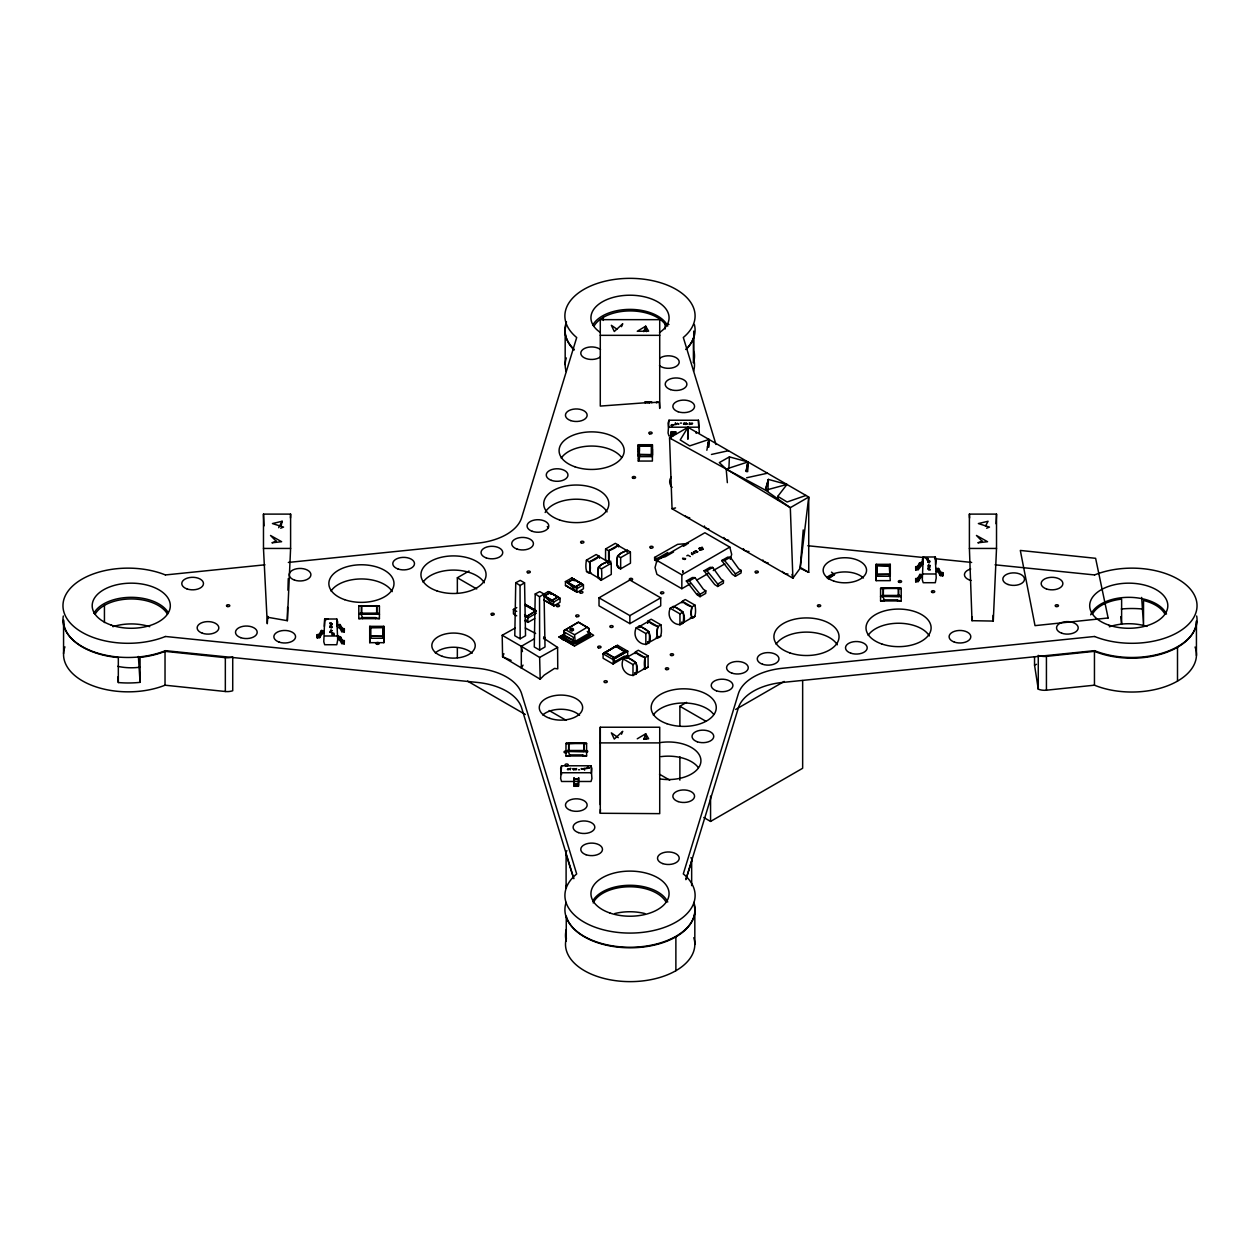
<?xml version="1.0" encoding="UTF-8"?>
<svg xmlns="http://www.w3.org/2000/svg" width="1260" height="1260" viewBox="0 0 1260 1260"><rect width="100%" height="100%" fill="white"/><g stroke="black" fill="none" stroke-linecap="round" stroke-linejoin="round"><path stroke-width="1.5" d="M317.189 637.119L317.189 634.646L319.095 634.378L321.394 630.488L323.694 630.772L321.836 631.433L319.757 635.119L319.741 637.607L317.268 637.954L317.189 637.119L319.142 636.804L321.41 632.977L321.394 630.488M344.311 631.165L344.311 628.693L342.342 628.378L340.09 624.535L337.806 624.598L339.46 625.291L341.759 629.181L341.743 631.654L344.232 632L344.311 631.165L342.389 630.898L340.106 627.023L340.09 624.535M369.731 642.679L369.731 626.346L370.818 626.834L370.818 636.867L369.731 638.253L383.843 638.253L382.757 636.867L382.757 626.834L383.843 626.346L383.843 642.679L369.731 642.679L369.731 626.346L383.843 626.346L383.843 630.772M376.709 614.219L376.709 605.713L361.51 606.076L361.51 613.856L376.709 614.219L376.709 605.713L361.51 606.076M568.685 743.4L568.685 751.196L583.884 751.543L583.884 743.053L568.685 743.4L583.884 743.053L583.884 751.543M572.985 768.71L574.544 768.663L573.048 769.025M574.481 645.655L559.141 636.977L565.535 633.339M582.797 755.984L582.797 754.913L569.772 754.913L567.614 750.487L565.976 751.543L586.593 751.543L584.971 750.487L567.614 750.487L567.614 751.543M561.582 765.781L560.653 778.523L561.551 781.483L591.019 781.483L591.916 778.538L591.003 765.781L561.582 765.781L560.653 768.742L561.566 774.506M600.28 804.715L600.28 727.225L659.72 727.225L659.72 813.645L600.28 813.267L600.28 727.225M639.371 450.891L639.371 445.205L638.3 444.717L638.3 461.05L652.397 461.05L652.397 444.717L638.3 444.717M652.397 455.427L652.397 449.143M672.903 435.944L668.981 435.944L668.068 432.983L668.997 420.226L698.434 420.241L698.749 427.613M686.952 423.848L685.456 424.415L687.047 424.21M876.157 580.655L876.157 564.322L890.269 564.322L890.269 576.23L876.157 576.23L876.157 580.655L890.269 580.655L889.182 564.827L890.269 564.322L890.269 574.308L876.157 574.654L876.157 565.535L890.269 565.882L876.157 565.535M883.292 588.357L883.292 596.137L898.49 596.5L898.49 587.995L883.292 588.357L898.49 587.995L898.49 596.5M915.689 581.049L915.689 578.576L917.611 578.308L919.894 574.418L922.194 574.702L920.336 575.363L918.241 581.553L915.768 581.884L915.689 581.049L917.658 580.734L919.91 576.907L919.894 574.418M942.811 575.096L942.811 572.638L940.858 572.323L938.59 568.465L936.306 568.528L937.96 569.221L940.259 573.095L940.244 575.584L942.732 575.946L942.811 575.096L940.905 574.828L938.606 570.953L938.59 568.465M341.743 643.561L341.759 641.072L337.869 636.127L337.869 639.403L339.664 639.859L341.743 643.561L344.232 643.907L344.311 640.6L342.389 640.316L340.42 636.741L337.869 636.127L337.869 639.403M574.15 786.272L574.024 777.924L574.15 786.272L578.434 786.272L578.623 777.735L578.434 786.272M671.249 437.299L671.265 431.692L675.707 431.818L675.549 433.834L671.249 433.818L671.265 431.692M699.347 432.999L698.434 420.241M915.689 569.142L915.689 566.669L917.595 566.417L919.595 562.81L922.147 562.165L922.131 564.842L918.241 569.63L915.768 569.992L919.579 565.315L919.595 562.81M918.241 569.63L918.256 567.142L922.147 562.165M344.311 643.072L342.405 642.82L340.42 636.741M584.813 769.813L583.726 768.537L584.908 768.395L583.585 768.836L584.498 769.797M586.42 560.149L589.381 561.881C593.428 575.473 583.49 577.458 586.42 560.149L596.153 554.526L599.162 556.227L599.587 557.786M610.895 561.267L608.643 562.007L605.524 560.117L605.603 548.966L615.321 543.344L618.345 545.044L618.755 546.604M623.259 658.948C616.486 675.549 643.577 683.613 636.001 662.855L628.567 657.925L626.22 657.216L623.259 658.948L632.992 664.571L635.764 662.681A24.271 14.018 0 0 0 626.787 657.452L635.638 652.349A24.271 14.018 0 0 0 644.537 657.484L644.915 658.145A24.271 14.018 -60 0 0 644.915 668.43L635.686 673.753A24.271 14.018 0 0 0 635.072 673.187M636.111 627.921C629.291 644.553 656.696 652.57 648.853 631.827L641.419 626.897L639.072 626.173L636.111 627.921L645.845 633.544L648.853 631.827M670.21 608.234C663.39 624.85 690.811 632.866 682.967 612.139L675.517 607.21L673.187 606.485L670.21 608.234L679.943 613.856L682.967 612.139M675.187 423.234L676.415 424.084L675.092 424.478L676.242 424.447M361.573 605.619L361.51 613.856L376.661 613.715M568.748 742.959L568.685 751.196L583.837 751.054M687.865 439.11L687.96 427.313L808.731 497.038L808.731 572.355L800.163 568.228L803.219 529.924M883.339 587.9L883.292 596.137L898.427 595.996M692.338 554.51L691.394 553.14M694.402 553.329L693.457 551.959M730.28 559.33L731.682 554.353L729.792 547.108L681.865 574.828L681.833 588.719L690.102 583.947M588.782 633.433L588.766 628.236L578.482 622.109L564.023 630.598L563.897 635.717L575.143 641.419L588.782 633.433L588.766 628.236L578.308 622.283L564.023 630.598L563.897 635.717M700.04 596.673L700.087 594.279L689.299 580.939L686.338 580.986L696.985 594.704L700.04 596.673L705.726 593.397L705.805 590.846L703.395 589.286L695 577.631L692.37 577.537L686.338 580.986M717.712 586.467L717.759 584.073L706.97 570.733L704.009 570.78L714.656 584.514L717.712 586.467L723.398 583.191L723.476 580.639L721.067 579.08L712.688 567.425L710.041 567.331L704.009 570.78M735.383 576.277L735.43 573.867L724.642 560.542L721.681 560.574L732.328 574.308L735.383 576.277L741.069 572.985L741.148 570.433L738.738 568.874L730.359 557.219L727.713 557.125L721.681 560.574M268.144 618.014L267.813 617.29L287.343 620.692L287.595 607.351M287.926 590.184L288.272 578.56M515.749 582.703L514.789 635.733L520.159 638.82L525.53 635.733L524.569 582.829L520.27 580.372L515.749 582.703L520.049 585.522L520.159 638.82M535.232 593.948L534.272 646.978L539.642 650.081L545.013 646.978L544.068 594.074L539.752 591.617L535.232 593.948L539.548 596.767L539.642 650.081M972.011 620.692L969.397 548.447L969.397 514.111L996.518 514.111L996.518 548.447L993.274 621.07L972.011 620.692L972.074 616.88M687.692 438.338L687.96 427.313L669.548 437.945L672.053 508.772L792.886 578.183L800.163 568.228L808.731 497.038L790.319 507.67L726.185 469.051L669.548 437.945M708.766 447.221L708.986 439.456L689.692 445.883L680.211 439.929L687.96 427.313L687.96 438.89M747.684 471.681L747.967 461.947L729.414 456.892L719.318 462.609L726.185 469.051L765.56 490.219L790.319 507.67L792.886 578.183L791.973 574.434M290.461 518.017L290.603 514.111L263.482 514.111L263.482 548.447L267.277 623.731L267.813 616.408L268.144 617.29M600.28 813.267L600.422 809.377M551.833 600.689L544.178 596.074L550.305 592.499L557.944 596.957L551.833 600.689L544.178 596.074L550.305 592.499M575.221 587.192L567.567 582.577L573.694 579.001L581.332 583.459L575.221 587.192L567.567 582.577L573.694 579.001M728.894 468.499L729.414 456.892M767.875 491.006L768.395 479.398L786.949 484.454L777.782 496.361L778.019 500.236M287.343 620.692L290.603 548.447L290.603 514.111M587.128 627.291L574.591 634.756L575.143 641.419M581.474 768.679C585.475 769.876 579.758 768.427 581.726 768.553M996.046 523.766L996.518 514.111M697.741 551.833L696.607 551.502L697.662 551.596M369.779 636.174L383.843 636.332L383.796 627.464L369.731 627.559L369.779 636.174L383.843 636.332M638.332 454.545L652.397 454.687L652.365 445.835L638.3 445.93L638.332 454.545L652.397 454.687M708.325 447.095L708.986 439.456L706.844 450.277M747.149 471.508L747.967 461.947L726.185 469.051L727.351 482.659M344.232 632L344.311 628.693M344.232 643.907L344.311 640.6M942.732 575.946L942.811 572.638M677.124 423.612L678.888 424.084L677.313 423.297M702.261 547.533C703.348 549.297 700.717 546.147 702.466 547.58M930.258 569.992L928.856 569.992M329.71 632.079L332.168 632.426L329.836 632.331M587.317 631.449L590.263 633.229L590.011 634.489L575.615 642.836L573.032 642.679L573.332 637.229L564.511 632.142L564.511 635.245L573.332 640.332M645.088 657.61L635.308 651.956L638.332 650.255L648.049 655.877L645.088 657.61L645.104 668.855L643.529 668.477A24.271 14.018 0 0 0 644.537 668.65L644.884 668.635M660.917 624.834L657.956 626.582C653.83 640.883 663.799 641.844 660.917 624.834L651.184 619.227L648.16 620.928L647.624 623.322M692.055 606.879C687.944 621.18 697.914 622.156 695.016 605.147L685.283 599.539L682.274 601.24L692.055 606.879L695.016 605.147M605.02 652.712L615.762 646.144L625.747 652.255L615.006 658.114L605.02 652.712L615.762 646.144L625.747 652.255M692.858 553.88L692.842 554.62M694.922 552.683L694.795 553.392M746.55 471.602L747.967 461.947L746.188 470.972M707.852 447.174L708.986 439.456L707.49 447.048M692.338 554.258L692.338 553.298M694.402 553.061L694.417 552.101M618.597 546.698A24.287 14.018 60 0 0 618.408 545.659L627.26 550.762A24.287 14.018 60 0 0 627.055 551.581M696.181 433.345L696.355 432.18M332.168 624.173L331.191 623.448M332.168 626.267L330.907 626.157M927.817 566.905L929.092 566.716M927.832 568.701L928.462 569.536M329.742 622.865L331.144 622.865M639.292 626.441L639.639 626.425A24.287 14.018 0 0 1 648.538 631.559L648.884 632.126A24.287 14.018 -60 0 1 648.916 642.505L657.767 637.56A24.287 14.018 -60 0 1 657.767 627.118L657.389 626.456A24.287 14.018 0 0 1 648.49 621.322L639.245 626.645A24.287 14.018 -60 0 1 639.45 627.464M673.344 606.863L682.526 601.571A24.287 14.018 0 0 0 691.488 606.769L691.898 607.288A24.287 14.018 -60 0 0 691.882 617.715L683.03 622.818A24.287 14.018 -60 0 0 683.03 612.533L682.652 611.872A24.287 14.018 0 0 0 673.738 606.737L673.36 606.958A24.287 14.018 -60 0 1 673.549 607.777M607.903 563.346L608.249 561.487L611.226 563.22L611.289 574.387L601.429 580.088L598.531 578.434L597.933 576.04L598.484 567.126L601.949 564.197L608.249 561.487M627.086 552.163L627.433 550.305L630.394 552.053L630.472 563.204L620.597 568.906C615.085 567.394 616.817 560.086 617.652 555.943L621.117 553.014L627.433 550.305M567.866 769.167L567.614 769.214M692.417 553.943L691.708 553.077M694.481 552.762L693.772 551.88M927.943 568.528L929.092 568.811M608.643 562.007L608.564 550.699L605.603 548.966M746.109 471.46L747.967 461.947M569.331 768.836L570.906 768.442L569.41 769.025M569.725 769.277C571.142 770.553 569.315 769.435 570.103 768.553M281.311 525.089L282.13 521.262L272.443 523.562L283.547 527.09L280.681 528.208M573.442 769.482L574.45 769.687L573.457 769.797M591.318 773.167L591.916 768.742L591.003 765.781M686.558 423.391L685.55 423.187L686.558 423.25M690.197 423.391L689.188 423.187L690.197 423.25M324.702 619.022L323.788 641.781L324.686 644.726L336.798 644.726L337.696 640.017L336.767 619.006L324.702 619.022L324.387 626.377M337.097 626.393L337.696 621.967L336.767 619.006M935.613 564.37L936.211 559.96L935.282 556.983L923.218 556.983L922.304 559.944L922.903 564.37M923.218 556.983L922.304 579.773L923.202 582.719L935.314 582.703L936.211 577.994L935.282 556.983M562.795 635.009L562.433 636.505L573.032 642.679M329.742 627.354L331.569 627.637L329.821 627.023M930.179 565.834L928.431 565.236L930.258 565.504M613.462 658.019L615.006 662.004L613.084 664.004L613.462 658.019L625.747 650.932L627.653 651.152L627.653 655.578L613.084 664.004L603.099 658.24L603.099 653.814L604.249 652.712L617.683 645.388L627.653 651.152L613.084 659.578L603.099 653.814L617.683 645.388L616.534 645.624M729.792 547.108L704.891 532.744L656.933 560.416L655.042 567.583L656.917 574.34L681.833 588.719M330.907 624.062L331.9 623.984L330.986 623.794M765.592 488.675L768.395 479.398L765.56 490.219L786.949 484.454M686.164 878.692L738.36 707.931A54.4 31.405 0 0 1 782.476 682.447L1094.515 650.664M668.997 420.226L668.068 423.202L668.682 427.613M694.969 551.297L696.37 550.998L695.142 551.045M685.865 879.669L691.661 861.178A10.852 6.268 0 0 0 690.968 857.619M643.828 331.663L645.703 326.198L648.648 331.175L637.276 331.254L645.703 326.198L646.364 331.616M643.828 739.226L645.703 733.777L648.648 738.754L643.671 739.226M621.495 326.671L622.739 323.741L614.297 331.506L611.352 325.3L616.88 329.143M651.719 402.601L656.933 402.255M621.495 734.233L622.723 731.304L614.297 739.069L611.352 732.863L618.266 737.667M599.398 577.458A24.287 14.018 0 0 0 598.799 578.041L598.405 577.804A24.287 14.018 60 0 1 598.405 567.535L598.799 566.858A24.287 14.018 0 0 1 607.698 561.724L608.092 561.85A24.287 14.018 60 0 0 607.887 562.763M503.937 653.751L502.583 656.728L540.178 679.203L544.257 675.077L554.542 668.399L557.755 668.871L557.597 647.419L543.517 638.096M329.884 623.794L330.277 623.7M329.884 625.889L330.277 625.795M638.3 461.05L639.371 458.845L639.371 445.205L638.3 445.205M930.116 567.158L929.722 567.063M930.116 569.252L929.722 569.173M278.68 527.704L282.13 521.262M985.478 526.097L988.061 521.262L978.374 523.562L989.478 527.09L986.611 528.208M523.042 665.122L521.309 668.194L521.309 646.317L502.204 635.276L515.261 628M692.181 423.88L692.386 423.659M331.805 630.52C327.899 632.331 333.995 630.646 330.498 630.205L331.868 630.583M929.187 561.613C931.55 561.298 925.423 562.291 929.502 562.669L928.132 562.275M319.741 637.607L322.04 633.717L321.836 631.433M918.241 581.553L920.54 577.647L920.336 575.363M682.4 601.555L682.211 601.839A24.287 14.018 -60 0 0 682.006 602.894M690.59 424.242L689.094 424.415L690.653 423.911M334.199 634.442L331.916 634.615L333.916 633.213L332.057 633.496L334.199 634.442L333.364 635.182M925.801 558.416L928.084 559.141L927.47 560.196C925.139 560.212 930.573 557.849 926.635 558.574M638.3 455.238L639.371 455.238L638.3 456.608L652.397 456.608L651.31 455.238L651.31 445.205L652.397 444.717M876.157 576.23L877.244 574.844L877.244 564.827L876.157 564.322L876.157 568.748M567.158 581.884L576.371 587.192L577.301 592.326L583.427 588.782L583.427 584.892L571.615 578.072L565.472 581.616L565.472 585.506L577.301 592.326L567.158 581.884L565.472 581.616L577.301 588.436L583.427 584.892L571.615 578.072L574.292 580.813M515.372 609.304L514.6 610.187L515.372 609.304L513.45 609.525L513.45 613.951L516.694 615.825M684.983 559.424C679.455 557.188 684.904 558.889 684.668 559.487M617.699 567.142L620.676 568.874L620.66 557.66L630.394 552.053M330.986 625.889L331.191 625.763M657.295 402.208L656.24 402.791L657.767 401.909M613.084 659.578L614.234 658.46M928.431 561.74L929.896 561.724M599.398 577.631C602.327 586.357 601.87 571.819 601.492 568.843L611.226 563.22M617.715 567.252L618.581 566.449M684.432 423.124C682.92 424.762 685.33 423.423 683.865 423.092M575.568 769.734L576.608 768.726L576.135 769.781M683.755 424.132L684.684 423.691L683.503 424.037M599.162 556.227L589.381 561.881M618.345 545.044L608.564 550.699M671.06 425.612L672.053 424.777C678.085 425.659 668.099 423.36 672.541 425.88L671.58 425.644M588.94 768.143L586.105 768.616C584.231 767.261 591.428 769.277 587.459 766.994L588.94 768.143L588.42 767.214M648.286 621.243L648.097 621.542A24.287 14.018 -60 0 0 647.908 622.582M635.434 652.286L635.245 652.57A24.271 14.018 -60 0 0 635.056 653.609M635.875 673.832L636.064 673.533A24.271 14.018 -60 0 0 636.064 663.264L635.875 662.917M618.093 545.375L618.03 545.438A24.287 14.018 0 0 1 609.115 550.573L608.737 551.234A24.287 14.018 60 0 1 608.737 561.519L609.115 561.74A24.287 14.018 0 0 0 610.123 561.393M635.938 674.147L634.567 672.903M828.245 578.907L834.577 574.497L831.49 572.135M358.801 614.219L360.439 613.148L377.795 613.148L379.418 614.219L358.801 614.219L360.439 613.777M880.582 596.5L882.205 595.429L899.561 595.429L901.199 596.5L880.582 596.5L882.205 596.059M645.01 668.918L648.112 667.044L648.049 655.877M660.98 636.016L657.972 637.812L656.397 637.45M695.079 616.329L692.087 618.124L690.496 617.762M645.104 668.855L648.112 667.044M700.087 594.279L705.805 590.846M717.759 584.073L723.476 580.639M735.43 573.867L741.148 570.433M637.261 738.817L645.703 733.777L646.364 739.179M520.049 585.522L524.569 582.829M539.548 596.767L544.068 594.074M625.669 651.782L615.006 658.114L605.083 652.223M689.299 580.939L695 577.631M706.97 570.733L712.688 567.425M724.642 560.542L730.359 557.219M457.349 593.365L457.349 577.773L469.066 571M516.694 611.384L513.45 609.525L516.773 607.603M543.627 594.232L548.226 591.57L550.903 594.326M549.533 592.058L560.038 598.39L560.038 602.296L553.912 605.84L543.769 599.981M572.922 578.56L571.615 578.072M589.381 573.127L586.341 571.284M608.548 561.944L605.524 560.117M544.163 600.201L553.912 605.84L552.983 600.689L543.769 595.381L553.912 605.84M567.551 586.703L577.301 592.326M552.605 600.91L553.912 601.933L560.038 598.39L558.747 597.366M575.993 587.412L577.301 588.436M524.585 614.612L527.641 616.392L526.885 617.274L527.641 616.392L528.034 622.361L524.79 620.503M524.79 616.061L528.034 617.935L536.351 613.132M525.341 620.818L526.113 619.936M534.681 618.534L528.034 622.361L526.113 620.377M688.401 543.422L677.596 544.367L654.601 557.424L654.68 560.07L667.816 552.478M599.02 597.823L629.874 580.01L660.712 597.823L660.712 605.824L629.874 623.637L599.02 605.824L599.02 597.823L629.874 615.62L660.712 597.823M522.459 651.562L521.309 646.317L534.145 638.914M686.826 555.802L687.944 555.156L690.338 556.542M699.93 549.943C701.993 548.809 699.142 550.951 699.52 548.698L699.773 549.313M702.04 549.785L703.222 549.108L700.828 547.722M563.74 635.024L559.141 636.977L560.668 637.686L563.362 636.127M696.717 580.12L708.309 573.426M713.27 570.559L724.846 563.866M615.006 661.563L624.204 656.255L624.976 657.137M679.88 725.697L679.88 706.246L686.574 702.371M735.683 709.459L784.224 681.44M703.773 817.504L710.561 821.425L802.651 768.269L802.651 680.542M673.58 551.959L665.343 556.699L657.027 558.7L654.601 557.424M683.456 546.273L686.747 544.367M827.851 578.293L834.577 574.497M575.206 586.892L581.332 583.459L573.694 579.222M551.833 600.406L557.944 596.957L550.305 592.72M521.309 646.317L539.642 657.437L557.597 647.419M676.163 424.384L675.502 423.077M696.654 552.463L696.969 552.321M657.767 402.601L659.311 401.909L659.72 408.429L659.72 319.662L600.28 319.662L600.28 406.082L644.947 402.791L644.947 401.909L645.277 402.791L647.719 401.909L648.049 402.791L650.128 402.791L649.12 402.664L650.128 401.909L649.53 402.554L651.136 401.909L651.719 402.791L651.719 401.909M638.3 445.646L639.371 445.205M638.3 455.679L639.371 455.238M369.731 627.291L370.818 626.834L369.731 626.834M369.731 637.308L370.818 636.867L369.731 636.867M876.157 565.267L877.244 564.827L876.157 564.827M691.74 617.951L691.488 617.935A24.287 14.018 0 0 1 690.496 617.589M657.736 637.607L657.389 637.623A24.287 14.018 0 0 1 656.397 637.276M805.975 495.448L787.091 502L777.782 496.361M603.099 653.814L605.02 653.152L604.249 652.712M624.204 656.696L627.653 655.578M322.04 633.717L323.694 633.245L321.41 632.977M920.54 577.647L922.194 577.174L919.91 576.907M565.976 751.543L567.614 751.102M672.053 508.772L675.549 507.922M711.459 454.451L728.485 450.702M746.644 477.776L767.45 473.209M626.503 651.373L625.747 650.932L627.653 651.152M919.579 565.315L922.131 564.842L922.131 562.984M340.106 627.023L337.806 627.433L339.664 627.952L341.743 631.654M938.606 570.953L936.306 571.363L938.164 571.883L940.244 575.584M358.801 618.644L379.418 618.644L379.418 606.076L358.801 606.076L358.801 618.644L362.596 618.014M880.582 600.926L901.199 600.926L901.199 588.357L880.582 588.357L880.582 600.926L884.378 600.295M565.976 755.984L586.593 755.984L586.593 743.4L565.976 743.4L565.976 755.984L569.772 755.354M671.249 432.526L675.707 431.818L675.549 433.724L671.265 434.038M915.768 569.992L915.768 567.52L918.256 567.142M317.268 637.954L317.268 635.497L319.757 635.119M915.768 581.884L915.768 579.427L918.256 579.049M1039.736 655.83A10.852 6.268 0 0 0 1046.43 656.365L1094.452 651.341A64.669 37.328 0 0 0 1161.515 654.019A64.669 37.328 0 0 0 1196.449 620.865M1034.539 656.665L1034.539 665.122L1038.272 689.173A10.852 6.268 0 0 0 1046.43 690.197L1094.452 685.188A64.669 37.328 0 0 0 1167.264 685.913A64.669 37.328 0 0 0 1195.078 647.041M165.485 574.938L264.947 564.811M288.351 562.433L477.524 543.154A54.4 31.405 0 0 0 521.64 517.687L576.702 337.538A65.095 37.579 0 0 1 586.735 287.847A65.095 37.579 0 0 1 673.265 287.847A65.095 37.579 0 0 1 683.314 337.475L715.995 444.497M1094.515 636.489L782.476 668.273A54.4 31.405 0 0 0 738.36 693.74L683.298 873.904A65.095 37.579 0 0 1 673.265 923.58A65.095 37.579 0 0 1 586.735 923.58A65.095 37.579 0 0 1 576.686 873.952L521.64 693.74A54.4 31.405 0 0 0 477.524 668.273L165.485 636.489M648.049 401.909L645.277 401.909M574.15 779.578L578.434 779.263M568.37 769.781L567.409 769.561L568.37 768.978M684.794 558.448L685.629 558.826L682.762 558.574M574.15 784.098L578.434 784.035M561.566 772.774L591.003 772.726M574.135 778.9L578.45 778.885M600.28 335.333L659.72 335.333M645.277 402.791L647.719 402.791L647.719 401.909M680.353 423.092L681.518 423.092M691.63 423.092L692.591 423.313L691.63 423.895M668.997 427.219L698.418 427.187M652.397 445.205L651.31 445.205L652.397 445.646M638.3 451.332L639.371 451.332L638.3 449.143M652.397 455.238L651.31 455.238L652.397 455.679M638.3 458.845L639.371 458.845M263.482 548.447L290.603 548.447M969.397 548.447L996.518 548.447M890.269 564.827L889.182 564.827L890.269 565.267M882.205 596.5L882.205 595.429L884.378 599.855L897.403 599.855L897.403 600.926M360.439 614.219L360.439 613.148L362.596 617.573L375.622 617.573L375.622 618.644M383.843 626.834L382.757 626.834L383.843 627.291M600.28 742.896L659.72 742.896M578.482 769.781L579.647 769.781M324.718 635.985L336.782 636.001M574.135 784.476L578.45 784.476M574.15 785.468L578.419 785.484M923.233 573.962L935.298 573.993M928.462 567.126L928.903 567.173M928.462 569.221L928.903 569.284M876.204 574.15L890.269 574.308L890.221 565.441M638.3 445.93L652.365 445.835M369.731 627.559L383.796 627.464M593.995 326.183A37.973 21.924 0 0 1 628.425 310.936A37.973 21.924 0 0 1 665.154 324.277L668.966 324.418M598.595 578.104L589.948 572.922A24.287 14.018 0 0 0 590.94 572.576M807.833 545.737L924.84 557.66M934.589 558.652L971.649 562.433M995.053 564.811L1094.515 574.938M165.485 650.664L477.524 682.447A54.4 31.405 0 0 1 521.64 707.931L573.835 878.692M117.715 677.045L118.33 682.542A64.669 37.328 0 0 0 140.065 682.353L140.065 657.373A64.669 37.328 0 0 0 165.029 651.357L225.335 657.657A10.852 6.268 0 0 0 232.265 657.058M64.921 646.868A64.669 37.328 0 0 0 92.468 685.613A64.669 37.328 0 0 0 165.029 685.204L225.335 691.504A10.852 6.268 0 0 0 232.722 690.748L232.722 656.901M882.205 588.53L880.582 588.357L901.199 588.357L899.561 588.53M360.439 606.249L358.801 606.076L379.418 606.076L377.795 606.249M567.614 743.589L565.976 743.4L586.593 743.4L584.971 743.589M341.759 629.181L344.232 629.543M940.259 573.095L942.732 573.473M341.759 641.072L344.232 641.434M897.403 600.295L901.199 600.926M375.622 618.014L379.418 618.644M582.797 755.354L586.593 755.984M513.45 609.525L514.6 609.745M608.044 561.74L598.988 556.526A24.287 14.018 0 0 1 589.948 561.755L589.554 562.417A24.287 14.018 60 0 1 589.554 572.702L589.696 572.938M928.037 561.204L929.644 560.59L927.895 560.968M682.873 558.621L685.377 558.605M337.853 638.552L340.405 639.23M899.561 596.059L901.199 596.5M377.795 613.777L379.418 614.219M584.971 751.102L586.593 751.543M331.537 623.511L332.057 624.346M627.228 550.557L626.866 550.541A24.287 14.018 0 0 0 617.967 555.692L617.589 556.353A24.287 14.018 60 0 0 617.589 566.638L617.967 566.858A24.287 14.018 0 0 1 618.581 566.275M565.472 581.616L566.779 582.104M565.472 585.506L567.929 586.483M657.956 626.582L648.16 620.928M890.269 575.284L889.182 574.844L890.269 576.23M383.843 637.308L382.757 636.867L383.843 636.867L383.843 642.679M511.119 660.366L502.583 656.728L502.204 635.276M583.427 584.892L582.136 583.868M588.798 632.504L590.263 633.229M654.68 560.07L657.72 561.613M525.31 628.015L535.626 633.481M565.267 629.591L574.591 634.756M617.652 555.943L620.66 557.66M598.484 567.126L601.492 568.843M800.226 567.441L808.731 572.355M700.182 547.753L702.859 549.313M656.933 560.416L681.865 574.828M548.226 591.57L560.038 598.39M543.769 596.09L553.912 601.933M525.042 604.69L536.382 611.242M525.341 605.32L536.083 611.51M457.349 577.773L476.737 588.956M679.88 706.246L705.726 721.161M549.155 710.514L566.134 720.31M659.5 774.223L669.69 780.097M467.555 681.124L525.326 714.483M559.141 636.977L574.481 646.065L593.665 635.292L587.522 631.606M682.715 623.101L682.652 623.038A24.287 14.018 0 0 0 682.038 622.471M648.616 642.789L648.538 642.742A24.287 14.018 0 0 0 647.923 642.159M599.051 556.542L599.224 556.841A24.287 14.018 60 0 1 599.429 557.881M681.518 622.188L682.904 623.432M647.419 641.891L648.805 643.135M560.668 637.686L563.362 640.111M526.885 616.833L528.034 617.935M566.921 850.658A10.852 6.268 0 0 0 566.102 854.39L573.552 878.22M673.187 606.485L673.391 607.682M639.072 626.173L639.292 627.37M626.22 657.216L626.441 658.397M626.393 657.594L626.393 657.673A24.271 14.018 -60 0 1 626.598 658.492M1141.67 597.413L1143.529 625.448L1143.529 600.469A37.973 21.924 0 0 1 1164.901 614.014M1120.786 616.612L1121.62 624.094L1121.62 599.114A37.973 21.924 0 0 0 1092.514 614.014M140.065 682.353L138.38 656.46M920.336 563.472L920.54 565.74M915.689 578.576L915.768 579.427M317.189 634.646L317.268 635.497M915.689 566.669L915.768 567.52M937.96 569.221L938.164 571.883M339.46 625.291L339.664 627.952M339.46 637.198L339.664 639.859M969.397 514.111L969.586 518.017M263.482 514.111L264.002 525.892M993.053 615.384L993.274 621.07M539.642 657.437L540.178 679.203M917.611 578.308L917.658 580.734M319.095 634.378L319.142 636.804M940.858 572.323L940.905 574.828M342.342 628.378L342.389 630.898M917.595 566.417L917.611 568.859M342.389 640.316L342.405 642.82M671.249 433.818L671.265 438.574M679.943 613.856L679.959 625.054M645.845 633.544L645.845 644.742M632.992 664.571L632.992 675.769M1196.433 621.7L1196.433 655.531M1177.502 647.262L1177.502 681.093M1094.452 651.341L1094.452 685.188M1046.43 656.365L1046.43 690.197M1038.272 655.326L1038.272 689.173M899.561 595.429L899.561 596.5M884.378 599.855L884.378 600.926M710.561 796.084L710.561 821.425M694.827 910.649L694.827 944.48M693.74 331.112L693.74 350.327A64.669 37.328 0 0 1 693.409 362.88L693.409 337.9A64.669 37.328 0 0 1 686.464 349.083M691.661 861.178L691.661 885.622M679.88 756.803L679.88 780.145M675.88 936.857L675.88 970.704M665.154 324.277L665.154 328.97M629.874 615.62L629.874 623.637M603.319 317.331L603.319 320.45M584.971 750.487L584.971 751.543M569.772 754.913L569.772 755.984M566.102 854.39L566.102 888.237A10.852 6.268 0 0 1 566.921 884.504M565.173 330.876L565.173 364.723M457.349 647.939L457.349 657.688M377.795 613.148L377.795 614.219M362.596 617.573L362.596 618.644M225.335 657.657L225.335 691.504M165.029 651.357L165.029 685.204M118.33 682.542L118.33 657.562A64.669 37.328 0 0 1 63.551 620.676M104.438 605.367L104.438 622.534M63.567 619.841L63.567 653.672M95.099 614.219A37.973 21.924 0 0 1 131.292 598.941A37.973 21.924 0 0 1 167.486 614.219M139.844 667.217A37.973 21.924 0 0 1 117.731 666.335M112.864 626.677A37.973 21.924 0 0 1 149.72 626.677M694.165 361.116A64.669 37.328 0 0 1 693.567 371.227M566.197 371.495A64.669 37.328 0 0 1 566.307 357.95M574.087 349.981A64.669 37.328 0 0 1 566.307 324.103M693.803 937.708A64.669 37.328 0 0 1 630.409 981.635A64.669 37.328 0 0 1 566.433 937.975M693.803 903.861A64.669 37.328 0 0 1 640.82 947.284A64.669 37.328 0 0 1 566.26 916.178L566.26 941.157A64.669 37.328 0 0 1 566.354 929.376M614.738 913.547A37.973 21.924 0 0 1 644.899 913.547M593.177 902.916A37.973 21.924 0 0 1 629.024 886.772A37.973 21.924 0 0 1 666.005 902.034M1034.539 665.122A10.852 6.268 0 0 1 1036.492 664.335M1109.335 626.787A37.973 21.924 0 0 1 1146.947 626.409M1121.274 609.005A64.669 37.328 0 0 1 1141.67 608.942M563.362 635.465A3.26 1.874 0 0 0 563.362 638.127L572.182 643.214A3.26 1.874 0 0 0 576.781 643.214L589.444 635.906A3.26 1.874 0 0 0 589.444 633.245M694.355 324.45A65.095 37.579 0 0 1 685.771 349.461M574.229 349.461A65.095 37.579 0 0 1 566.48 321.883M1094.609 574.938A65.095 37.579 0 0 1 1180.573 580.734A65.095 37.579 0 0 1 1180.573 630.693A65.095 37.579 0 0 1 1094.609 636.505M1196.685 615.998A65.095 37.579 0 0 1 1164.964 652.286A65.095 37.579 0 0 1 1094.609 650.68M693.851 902.396A65.095 37.579 0 0 1 630 947.268A65.095 37.579 0 0 1 566.149 902.396M165.391 636.505A65.095 37.579 0 0 1 79.427 630.693A65.095 37.579 0 0 1 79.427 580.734A65.095 37.579 0 0 1 165.391 574.938M165.391 650.68A65.095 37.579 0 0 1 95.035 652.286A65.095 37.579 0 0 1 63.315 615.998M599.634 331.963A39.06 22.554 0 0 1 603.697 301.093A39.06 22.554 0 0 1 657.295 301.628A39.06 22.554 0 0 1 659.484 332.561M592.641 325.348A39.06 22.554 0 0 1 630.677 309.393A39.06 22.554 0 0 1 667.737 326.104M93.886 613.305A39.06 22.554 0 0 1 130.567 597.334A39.06 22.554 0 0 1 168.178 612.549M600.295 356.974A10.852 6.268 0 0 1 584.231 357.777A10.852 6.268 0 0 1 584.514 348.469A10.852 6.268 0 0 1 600.516 349.603M659.705 358.297A10.852 6.268 0 0 1 675.769 357.478A10.852 6.268 0 0 1 675.486 366.786A10.852 6.268 0 0 1 659.484 365.652M561.235 458.105A32.555 18.79 0 0 1 591.066 446.056A32.555 18.79 0 0 1 621.605 457.49M331.049 591.003A32.555 18.79 0 0 1 362.014 578.954A32.555 18.79 0 0 1 392.222 591.617M325.726 620.44A1.654 0.961 0 0 1 325.93 619.022A1.654 0.961 0 0 1 328.356 619.29M548.384 527.688A32.555 18.79 0 0 1 547.281 526.538M545.155 512.505A32.555 18.79 0 0 1 575.726 499.212A32.555 18.79 0 0 1 607.068 511.875M423.124 582.151A32.555 18.79 0 0 1 454.088 570.087A32.555 18.79 0 0 1 484.297 582.766M672.053 487.368A21.703 12.537 0 0 1 671.123 477.178M435.314 652.932A21.703 12.537 0 0 1 472.122 653.31M689.74 517.75A5.528 3.197 0 0 1 685.487 516.017M708.845 528.964A5.528 3.197 0 0 1 704.387 525.987M543.706 636.867A1.654 0.961 0 0 1 543.643 638.71M728.721 540.241A5.528 3.197 0 0 1 723.901 537.469M748.991 551.518A5.528 3.197 0 0 1 743.4 548.714M699.568 594.83A1.654 0.961 0 0 1 697.552 593.744M768.08 562.779A5.528 3.197 0 0 1 762.883 559.976M542.745 714.956A21.703 12.537 0 0 1 579.537 715.333M787.957 574.024A5.528 3.197 0 0 1 782.428 571.442M826.654 577.631A21.703 12.537 0 0 1 863.447 577.994M776.097 644.159A32.555 18.79 0 0 1 807.046 632.11A32.555 18.79 0 0 1 837.27 644.789M653.326 715.05A32.555 18.79 0 0 1 683.14 702.985A32.555 18.79 0 0 1 713.68 714.436M566.386 752.866A1.654 0.961 0 0 1 564.023 752.015A1.654 0.961 0 0 1 566.323 751.117M586.577 750.503A1.654 0.961 0 0 1 586.514 752.362M868.172 635.308A32.555 18.79 0 0 1 899.136 623.243A32.555 18.79 0 0 1 929.344 635.922M661.043 742.455A32.555 18.79 0 0 1 700.922 761.103A32.555 18.79 0 0 1 659.941 778.916M661.043 756.63A32.555 18.79 0 0 1 698.339 767.608M971.05 580.466A10.852 6.268 0 0 1 964.436 574.812A10.852 6.268 0 0 1 970.704 569.032M1090.688 614.817A39.06 22.554 0 0 1 1128.078 597.334A39.06 22.554 0 0 1 1166.492 614.061M592.641 901.246A39.06 22.554 0 0 1 630.677 885.292A39.06 22.554 0 0 1 667.737 902.003M525.357 604.438L536.083 610.722L526.113 616.833L536.083 610.722L525.357 604.438M682.967 571.347L682.826 572.56C682.794 573.08 682.432 569.284 682.967 571.347M576.34 768.553L575.316 769.183L576.34 768.631M701.521 549.029L699.363 548.226L701.521 549.029M571.646 629.118L570.024 630.236L571.961 631.165L573.568 630.063L571.646 629.118M701.096 549.612L699.851 550.337L701.096 549.707M877.244 574.844L876.157 575.284L877.244 574.844M276.239 541.28L271.94 542.792L281.626 541.706L270.522 535.469L276.239 541.28M982.17 541.28L977.87 542.792L987.556 541.706L976.453 535.469L982.17 541.28M331.868 627.48L330.797 626.881L331.868 627.48M1108.123 617.983L1035.011 625.637L1020.317 550.447L1095.617 558.306L1108.123 617.983M928.258 565.394L929.203 565.976L928.352 565.409M700.796 549.439L699.001 548.431L700.796 549.533M570.985 630.079A1.622 0.945 0 0 0 573.426 629.26A1.622 0.945 0 0 0 570.985 628.441A1.622 0.945 0 0 0 570.985 630.079M111.132 625.054A39.06 22.554 0 0 0 170.305 606.107A39.06 22.554 0 0 0 112.313 585.995A39.06 22.554 0 0 0 111.132 625.054M187.047 588.94A10.852 6.268 0 0 0 203.474 583.679A10.852 6.268 0 0 0 187.362 578.088A10.852 6.268 0 0 0 187.047 588.94M227.273 606.501A1.654 0.961 0 0 0 229.792 605.698A1.654 0.961 0 0 0 227.335 604.847A1.654 0.961 0 0 0 227.273 606.501M570.701 420.588A10.852 6.268 0 0 0 587.144 415.327A10.852 6.268 0 0 0 571.032 409.736A10.852 6.268 0 0 0 570.701 420.588M202.387 633.229A10.852 6.268 0 0 0 218.831 627.968A10.852 6.268 0 0 0 202.718 622.393A10.852 6.268 0 0 0 202.387 633.229M294.462 580.072A10.852 6.268 0 0 0 310.905 574.812A10.852 6.268 0 0 0 294.793 569.221A10.852 6.268 0 0 0 294.462 580.072M670.446 389.576A10.852 6.268 0 0 0 686.889 384.316A10.852 6.268 0 0 0 670.777 378.74A10.852 6.268 0 0 0 670.446 389.576M574.875 466.767A32.555 18.79 0 0 0 624.188 450.985A32.555 18.79 0 0 0 575.851 434.227A32.555 18.79 0 0 0 574.875 466.767M344.673 599.681A32.555 18.79 0 0 0 393.986 583.9A32.555 18.79 0 0 0 345.649 567.126A32.555 18.79 0 0 0 344.673 599.681M240.755 637.67A10.852 6.268 0 0 0 257.197 632.41A10.852 6.268 0 0 0 241.085 626.818A10.852 6.268 0 0 0 240.755 637.67M551.518 480.406A10.852 6.268 0 0 0 567.961 475.13A10.852 6.268 0 0 0 551.848 469.555A10.852 6.268 0 0 0 551.518 480.406M398.05 569A10.852 6.268 0 0 0 414.493 563.74A10.852 6.268 0 0 0 398.38 558.149A10.852 6.268 0 0 0 398.05 569M678.116 411.737A10.852 6.268 0 0 0 694.559 406.476A10.852 6.268 0 0 0 678.447 400.885A10.852 6.268 0 0 0 678.116 411.737M279.121 642.096A10.852 6.268 0 0 0 295.565 636.835A10.852 6.268 0 0 0 279.452 631.244A10.852 6.268 0 0 0 279.121 642.096M649.609 433.818A1.654 0.961 0 0 0 652.113 433.015A1.654 0.961 0 0 0 649.656 432.148A1.654 0.961 0 0 0 649.609 433.818M559.519 519.939A32.555 18.79 0 0 0 608.832 504.158A32.555 18.79 0 0 0 560.511 487.384A32.555 18.79 0 0 0 559.519 519.939M436.748 590.814A32.555 18.79 0 0 0 486.061 575.033A32.555 18.79 0 0 0 437.74 558.259A32.555 18.79 0 0 0 436.748 590.814M532.334 531.342A10.852 6.268 0 0 0 548.777 526.082A10.852 6.268 0 0 0 532.665 520.49A10.852 6.268 0 0 0 532.334 531.342M486.297 557.928A10.852 6.268 0 0 0 502.74 552.667A10.852 6.268 0 0 0 486.628 547.076A10.852 6.268 0 0 0 486.297 557.928M516.994 549.061A10.852 6.268 0 0 0 533.421 543.8A10.852 6.268 0 0 0 517.309 538.209A10.852 6.268 0 0 0 516.994 549.061M633.04 478.264A1.654 0.961 0 0 0 635.56 477.461A1.654 0.961 0 0 0 633.103 476.611A1.654 0.961 0 0 0 633.04 478.264M376.756 644.222A1.654 0.961 0 0 0 379.26 643.435A1.654 0.961 0 0 0 376.803 642.568A1.654 0.961 0 0 0 376.756 644.222M527.798 572.78A1.654 0.961 0 0 0 530.303 571.977A1.654 0.961 0 0 0 527.846 571.126A1.654 0.961 0 0 0 527.798 572.78M581.395 542.966A1.654 0.961 0 0 0 583.9 542.162A1.654 0.961 0 0 0 581.443 541.312A1.654 0.961 0 0 0 581.395 542.966M442.339 656.334A21.703 12.537 0 0 0 475.225 645.797A21.703 12.537 0 0 0 443 634.63A21.703 12.537 0 0 0 442.339 656.334M491.747 614.974A1.654 0.961 0 0 0 494.251 614.171A1.654 0.961 0 0 0 491.794 613.321A1.654 0.961 0 0 0 491.747 614.974M650.585 548.021A1.654 0.961 0 0 0 653.09 547.218A1.654 0.961 0 0 0 650.633 546.367A1.654 0.961 0 0 0 650.585 548.021M580.419 593.035A1.654 0.961 0 0 0 582.923 592.231A1.654 0.961 0 0 0 580.466 591.381A1.654 0.961 0 0 0 580.419 593.035M557.03 606.533A1.654 0.961 0 0 0 559.534 605.729A1.654 0.961 0 0 0 557.093 604.879A1.654 0.961 0 0 0 557.03 606.533M630.126 580.088A1.654 0.961 0 0 0 632.63 579.285A1.654 0.961 0 0 0 630.173 578.434A1.654 0.961 0 0 0 630.126 580.088M576.529 616.66A1.654 0.961 0 0 0 579.033 615.856A1.654 0.961 0 0 0 576.576 615.006A1.654 0.961 0 0 0 576.529 616.66M661.311 593.602A1.654 0.961 0 0 0 663.815 592.798A1.654 0.961 0 0 0 661.358 591.932A1.654 0.961 0 0 0 661.311 593.602M610.627 627.354A1.654 0.961 0 0 0 613.132 626.551A1.654 0.961 0 0 0 610.675 625.7A1.654 0.961 0 0 0 610.627 627.354M598.5 647.86A1.654 0.961 0 0 0 601.02 647.057A1.654 0.961 0 0 0 598.563 646.207A1.654 0.961 0 0 0 598.5 647.86M755.827 572.78A1.654 0.961 0 0 0 758.331 571.977A1.654 0.961 0 0 0 755.874 571.126A1.654 0.961 0 0 0 755.827 572.78M549.769 718.342A21.703 12.537 0 0 0 582.64 707.821A21.703 12.537 0 0 0 550.415 696.654A21.703 12.537 0 0 0 549.769 718.342M604.784 682.495A1.654 0.961 0 0 0 607.288 681.692A1.654 0.961 0 0 0 604.832 680.825A1.654 0.961 0 0 0 604.784 682.495M833.663 581.017A21.703 12.537 0 0 0 866.549 570.497A21.703 12.537 0 0 0 834.325 559.314A21.703 12.537 0 0 0 833.663 581.017M671.044 655.483A1.654 0.961 0 0 0 673.565 654.68A1.654 0.961 0 0 0 671.108 653.83A1.654 0.961 0 0 0 671.044 655.483M666.178 669.548A1.654 0.961 0 0 0 668.682 668.745A1.654 0.961 0 0 0 666.225 667.894A1.654 0.961 0 0 0 666.178 669.548M789.721 652.837A32.555 18.79 0 0 0 839.034 637.056A32.555 18.79 0 0 0 790.697 620.282A32.555 18.79 0 0 0 789.721 652.837M666.949 723.712A32.555 18.79 0 0 0 716.263 707.931A32.555 18.79 0 0 0 667.926 691.173A32.555 18.79 0 0 0 666.949 723.712M818.197 606.533A1.654 0.961 0 0 0 820.701 605.729A1.654 0.961 0 0 0 818.244 604.879A1.654 0.961 0 0 0 818.197 606.533M731.84 673.108A10.852 6.268 0 0 0 748.267 667.847A10.852 6.268 0 0 0 732.17 662.256A10.852 6.268 0 0 0 731.84 673.108M565.803 765.749A1.654 0.961 0 0 0 568.307 764.946A1.654 0.961 0 0 0 565.85 764.095A1.654 0.961 0 0 0 565.803 765.749M762.52 664.24A10.852 6.268 0 0 0 778.963 658.98A10.852 6.268 0 0 0 762.851 653.389A10.852 6.268 0 0 0 762.52 664.24M716.483 690.827A10.852 6.268 0 0 0 732.926 685.566A10.852 6.268 0 0 0 716.814 679.975A10.852 6.268 0 0 0 716.483 690.827M899.089 582.341A1.654 0.961 0 0 0 901.593 581.537A1.654 0.961 0 0 0 899.136 580.687A1.654 0.961 0 0 0 899.089 582.341M881.795 643.97A32.555 18.79 0 0 0 931.108 628.189A32.555 18.79 0 0 0 882.772 611.431A32.555 18.79 0 0 0 881.795 643.97M570.701 810.432A10.852 6.268 0 0 0 587.144 805.172A10.852 6.268 0 0 0 571.032 799.596A10.852 6.268 0 0 0 570.701 810.432M932.211 592.468A1.654 0.961 0 0 0 934.715 591.664A1.654 0.961 0 0 0 932.258 590.814A1.654 0.961 0 0 0 932.211 592.468M850.768 653.168A10.852 6.268 0 0 0 867.211 647.908A10.852 6.268 0 0 0 851.098 642.317A10.852 6.268 0 0 0 850.768 653.168M697.3 741.778A10.852 6.268 0 0 0 713.743 736.517A10.852 6.268 0 0 0 697.63 730.926A10.852 6.268 0 0 0 697.3 741.778M1008.063 584.498A10.852 6.268 0 0 0 1024.506 579.238A10.852 6.268 0 0 0 1008.394 573.662A10.852 6.268 0 0 0 1008.063 584.498M578.372 832.592A10.852 6.268 0 0 0 594.815 827.332A10.852 6.268 0 0 0 578.702 821.74A10.852 6.268 0 0 0 578.372 832.592M1046.43 588.94A10.852 6.268 0 0 0 1062.873 583.679A10.852 6.268 0 0 0 1046.761 578.088A10.852 6.268 0 0 0 1046.43 588.94M954.356 642.096A10.852 6.268 0 0 0 970.798 636.835A10.852 6.268 0 0 0 954.686 631.244A10.852 6.268 0 0 0 954.356 642.096M586.042 854.737A10.852 6.268 0 0 0 602.485 849.476A10.852 6.268 0 0 0 586.372 843.885A10.852 6.268 0 0 0 586.042 854.737M678.116 801.581A10.852 6.268 0 0 0 694.559 796.32A10.852 6.268 0 0 0 678.447 790.729A10.852 6.268 0 0 0 678.116 801.581M1055.975 606.501A1.654 0.961 0 0 0 1058.479 605.698A1.654 0.961 0 0 0 1056.022 604.847A1.654 0.961 0 0 0 1055.975 606.501M1108.642 625.054A39.06 22.554 0 0 0 1167.815 606.107A39.06 22.554 0 0 0 1109.808 585.995A39.06 22.554 0 0 0 1108.642 625.054M609.887 912.996A39.06 22.554 0 0 0 669.06 894.064A39.06 22.554 0 0 0 611.068 873.936A39.06 22.554 0 0 0 609.887 912.996M1061.786 633.229A10.852 6.268 0 0 0 1078.214 627.968A10.852 6.268 0 0 0 1062.101 622.393A10.852 6.268 0 0 0 1061.786 633.229M662.776 863.604A10.852 6.268 0 0 0 679.219 858.343A10.852 6.268 0 0 0 663.106 852.752A10.852 6.268 0 0 0 662.776 863.604"/></g></svg>
